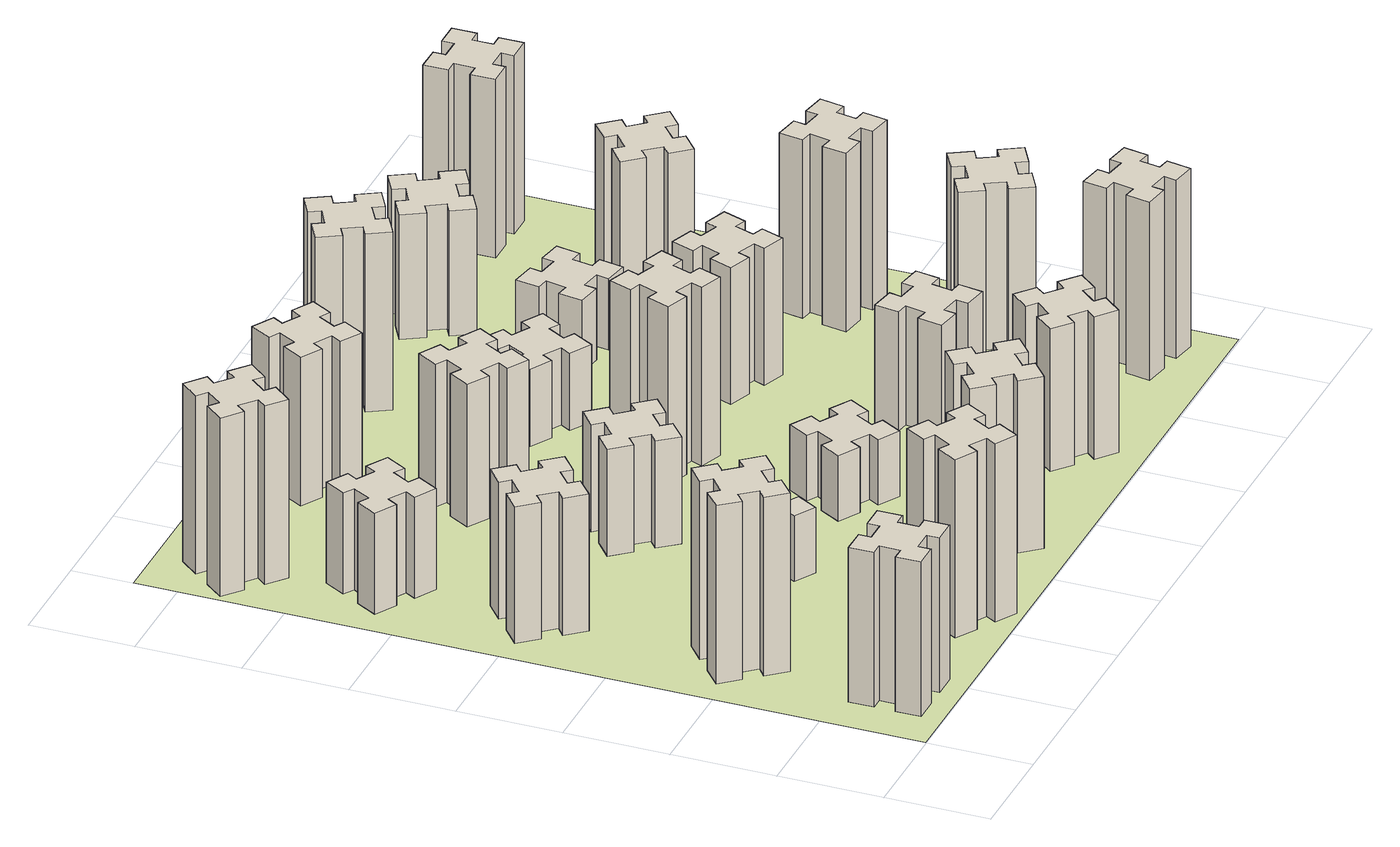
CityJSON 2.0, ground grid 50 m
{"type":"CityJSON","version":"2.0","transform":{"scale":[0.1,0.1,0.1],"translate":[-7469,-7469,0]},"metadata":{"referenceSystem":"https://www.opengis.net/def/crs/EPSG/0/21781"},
"CityObjects":{
"building1":{"type":"Building","attributes":{"class":"1000","function":"1000","usage":"1000","yearOfConstruction":2016,"roofType":"1000","measuredHeight":78,"storeysAboveGround":30,"storeysBelowGround":0},"geometry":[{"type":"Solid","lod":"1","boundaries":[[[[0,1,2,3,4,5,6,7,8,9,10,11,12,13,14,15,16,17,18,19]],[[17,16,20,21]],[[16,15,22,20]],[[15,14,23,22]],[[14,13,24,23]],[[13,12,25,24]],[[12,11,26,25]],[[11,10,27,26]],[[10,9,28,27]],[[9,8,29,28]],[[8,7,30,29]],[[7,6,31,30]],[[6,5,32,31]],[[5,4,33,32]],[[4,3,34,33]],[[3,2,35,34]],[[2,1,36,35]],[[1,0,37,36]],[[0,19,38,37]],[[19,18,39,38]],[[18,17,21,39]],[[24,25,26,27,28,29,30,31,32,33,34,35,36,37,38,39,21,20,22,23]]]]}]},
"building2":{"type":"Building","attributes":{"class":"1000","function":"1000","usage":"1000","yearOfConstruction":2016,"roofType":"1000","measuredHeight":90,"storeysAboveGround":30,"storeysBelowGround":0},"geometry":[{"type":"Solid","lod":"1","boundaries":[[[[40,41,42,43,44,45,46,47,48,49,50,51,52,53,54,55,56,57,58,59]],[[57,56,60,61]],[[56,55,62,60]],[[55,54,63,62]],[[54,53,64,63]],[[53,52,65,64]],[[52,51,66,65]],[[51,50,67,66]],[[50,49,68,67]],[[49,48,69,68]],[[48,47,70,69]],[[47,46,71,70]],[[46,45,72,71]],[[45,44,73,72]],[[44,43,74,73]],[[43,42,75,74]],[[42,41,76,75]],[[41,40,77,76]],[[40,59,78,77]],[[59,58,79,78]],[[58,57,61,79]],[[64,65,66,67,68,69,70,71,72,73,74,75,76,77,78,79,61,60,62,63]]]]}]},
"building3":{"type":"Building","attributes":{"class":"1000","function":"1000","usage":"1000","yearOfConstruction":2016,"roofType":"1000","measuredHeight":69,"storeysAboveGround":30,"storeysBelowGround":0},"geometry":[{"type":"Solid","lod":"1","boundaries":[[[[80,81,82,83,84,85,86,87,88,89,90,91,92,93,94,95,96,97,98,99]],[[97,96,100,101]],[[96,95,102,100]],[[95,94,103,102]],[[94,93,104,103]],[[93,92,105,104]],[[92,91,106,105]],[[91,90,107,106]],[[90,89,108,107]],[[89,88,109,108]],[[88,87,110,109]],[[87,86,111,110]],[[86,85,112,111]],[[85,84,113,112]],[[84,83,114,113]],[[83,82,115,114]],[[82,81,116,115]],[[81,80,117,116]],[[80,99,118,117]],[[99,98,119,118]],[[98,97,101,119]],[[104,105,106,107,108,109,110,111,112,113,114,115,116,117,118,119,101,100,102,103]]]]}]},
"building4":{"type":"Building","attributes":{"class":"1000","function":"1000","usage":"1000","yearOfConstruction":2016,"roofType":"1000","measuredHeight":51,"storeysAboveGround":30,"storeysBelowGround":0},"geometry":[{"type":"Solid","lod":"1","boundaries":[[[[120,121,122,123,124,125,126,127,128,129,130,131,132,133,134,135,136,137,138,139]],[[137,136,140,141]],[[136,135,142,140]],[[135,134,143,142]],[[134,133,144,143]],[[133,132,145,144]],[[132,131,146,145]],[[131,130,147,146]],[[130,129,148,147]],[[129,128,149,148]],[[128,127,150,149]],[[127,126,151,150]],[[126,125,152,151]],[[125,124,153,152]],[[124,123,154,153]],[[123,122,155,154]],[[122,121,156,155]],[[121,120,157,156]],[[120,139,158,157]],[[139,138,159,158]],[[138,137,141,159]],[[144,145,146,147,148,149,150,151,152,153,154,155,156,157,158,159,141,140,142,143]]]]}]},
"building5":{"type":"Building","attributes":{"class":"1000","function":"1000","usage":"1000","yearOfConstruction":2016,"roofType":"1000","measuredHeight":90,"storeysAboveGround":30,"storeysBelowGround":0},"geometry":[{"type":"Solid","lod":"1","boundaries":[[[[160,161,162,163,164,165,166,167,168,169,170,171,172,173,174,175,176,177,178,179]],[[177,176,180,181]],[[176,175,182,180]],[[175,174,183,182]],[[174,173,184,183]],[[173,172,185,184]],[[172,171,186,185]],[[171,170,187,186]],[[170,169,188,187]],[[169,168,189,188]],[[168,167,190,189]],[[167,166,191,190]],[[166,165,192,191]],[[165,164,193,192]],[[164,163,194,193]],[[163,162,195,194]],[[162,161,196,195]],[[161,160,197,196]],[[160,179,198,197]],[[179,178,199,198]],[[178,177,181,199]],[[184,185,186,187,188,189,190,191,192,193,194,195,196,197,198,199,181,180,182,183]]]]}]},
"building6":{"type":"Building","attributes":{"class":"1000","function":"1000","usage":"1000","yearOfConstruction":2016,"roofType":"1000","measuredHeight":90,"storeysAboveGround":30,"storeysBelowGround":0},"geometry":[{"type":"Solid","lod":"1","boundaries":[[[[200,201,202,203,204,205,206,207,208,209,210,211,212,213,214,215,216,217,218,219]],[[217,216,220,221]],[[216,215,222,220]],[[215,214,223,222]],[[214,213,224,223]],[[213,212,225,224]],[[212,211,226,225]],[[211,210,227,226]],[[210,209,228,227]],[[209,208,229,228]],[[208,207,230,229]],[[207,206,231,230]],[[206,205,232,231]],[[205,204,233,232]],[[204,203,234,233]],[[203,202,235,234]],[[202,201,236,235]],[[201,200,237,236]],[[200,219,238,237]],[[219,218,239,238]],[[218,217,221,239]],[[224,225,226,227,228,229,230,231,232,233,234,235,236,237,238,239,221,220,222,223]]]]}]},
"building7":{"type":"Building","attributes":{"class":"1000","function":"1000","usage":"1000","yearOfConstruction":2016,"roofType":"1000","measuredHeight":33,"storeysAboveGround":30,"storeysBelowGround":0},"geometry":[{"type":"Solid","lod":"1","boundaries":[[[[240,241,242,243,244,245,246,247,248,249,250,251,252,253,254,255,256,257,258,259]],[[257,256,260,261]],[[256,255,262,260]],[[255,254,263,262]],[[254,253,264,263]],[[253,252,265,264]],[[252,251,266,265]],[[251,250,267,266]],[[250,249,268,267]],[[249,248,269,268]],[[248,247,270,269]],[[247,246,271,270]],[[246,245,272,271]],[[245,244,273,272]],[[244,243,274,273]],[[243,242,275,274]],[[242,241,276,275]],[[241,240,277,276]],[[240,259,278,277]],[[259,258,279,278]],[[258,257,261,279]],[[264,265,266,267,268,269,270,271,272,273,274,275,276,277,278,279,261,260,262,263]]]]}]},
"building8":{"type":"Building","attributes":{"class":"1000","function":"1000","usage":"1000","yearOfConstruction":2016,"roofType":"1000","measuredHeight":54,"storeysAboveGround":30,"storeysBelowGround":0},"geometry":[{"type":"Solid","lod":"1","boundaries":[[[[280,281,282,283,284,285,286,287,288,289,290,291,292,293,294,295,296,297,298,299]],[[297,296,300,301]],[[296,295,302,300]],[[295,294,303,302]],[[294,293,304,303]],[[293,292,305,304]],[[292,291,306,305]],[[291,290,307,306]],[[290,289,308,307]],[[289,288,309,308]],[[288,287,310,309]],[[287,286,311,310]],[[286,285,312,311]],[[285,284,313,312]],[[284,283,314,313]],[[283,282,315,314]],[[282,281,316,315]],[[281,280,317,316]],[[280,299,318,317]],[[299,298,319,318]],[[298,297,301,319]],[[304,305,306,307,308,309,310,311,312,313,314,315,316,317,318,319,301,300,302,303]]]]}]},
"building9":{"type":"Building","attributes":{"class":"1000","function":"1000","usage":"1000","yearOfConstruction":2016,"roofType":"1000","measuredHeight":87,"storeysAboveGround":30,"storeysBelowGround":0},"geometry":[{"type":"Solid","lod":"1","boundaries":[[[[320,321,322,323,324,325,326,327,328,329,330,331,332,333,334,335,336,337,338,339]],[[337,336,340,341]],[[336,335,342,340]],[[335,334,343,342]],[[334,333,344,343]],[[333,332,345,344]],[[332,331,346,345]],[[331,330,347,346]],[[330,329,348,347]],[[329,328,349,348]],[[328,327,350,349]],[[327,326,351,350]],[[326,325,352,351]],[[325,324,353,352]],[[324,323,354,353]],[[323,322,355,354]],[[322,321,356,355]],[[321,320,357,356]],[[320,339,358,357]],[[339,338,359,358]],[[338,337,341,359]],[[344,345,346,347,348,349,350,351,352,353,354,355,356,357,358,359,341,340,342,343]]]]}]},
"building10":{"type":"Building","attributes":{"class":"1000","function":"1000","usage":"1000","yearOfConstruction":2016,"roofType":"1000","measuredHeight":72,"storeysAboveGround":30,"storeysBelowGround":0},"geometry":[{"type":"Solid","lod":"1","boundaries":[[[[360,361,362,363,364,365,366,367,368,369,370,371,372,373,374,375,376,377,378,379]],[[377,376,380,381]],[[376,375,382,380]],[[375,374,383,382]],[[374,373,384,383]],[[373,372,385,384]],[[372,371,386,385]],[[371,370,387,386]],[[370,369,388,387]],[[369,368,389,388]],[[368,367,390,389]],[[367,366,391,390]],[[366,365,392,391]],[[365,364,393,392]],[[364,363,394,393]],[[363,362,395,394]],[[362,361,396,395]],[[361,360,397,396]],[[360,379,398,397]],[[379,378,399,398]],[[378,377,381,399]],[[384,385,386,387,388,389,390,391,392,393,394,395,396,397,398,399,381,380,382,383]]]]}]},
"building11":{"type":"Building","attributes":{"class":"1000","function":"1000","usage":"1000","yearOfConstruction":2016,"roofType":"1000","measuredHeight":75,"storeysAboveGround":30,"storeysBelowGround":0},"geometry":[{"type":"Solid","lod":"1","boundaries":[[[[400,401,402,403,404,405,406,407,408,409,410,411,412,413,414,415,416,417,418,419]],[[417,416,420,421]],[[416,415,422,420]],[[415,414,423,422]],[[414,413,424,423]],[[413,412,425,424]],[[412,411,426,425]],[[411,410,427,426]],[[410,409,428,427]],[[409,408,429,428]],[[408,407,430,429]],[[407,406,431,430]],[[406,405,432,431]],[[405,404,433,432]],[[404,403,434,433]],[[403,402,435,434]],[[402,401,436,435]],[[401,400,437,436]],[[400,419,438,437]],[[419,418,439,438]],[[418,417,421,439]],[[424,425,426,427,428,429,430,431,432,433,434,435,436,437,438,439,421,420,422,423]]]]}]},
"building12":{"type":"Building","attributes":{"class":"1000","function":"1000","usage":"1000","yearOfConstruction":2016,"roofType":"1000","measuredHeight":33,"storeysAboveGround":30,"storeysBelowGround":0},"geometry":[{"type":"Solid","lod":"1","boundaries":[[[[440,441,442,443,444,445,446,447,448,449,450,451,452,453,454,455,456,457,458,459]],[[457,456,460,461]],[[456,455,462,460]],[[455,454,463,462]],[[454,453,464,463]],[[453,452,465,464]],[[452,451,466,465]],[[451,450,467,466]],[[450,449,468,467]],[[449,448,469,468]],[[448,447,470,469]],[[447,446,471,470]],[[446,445,472,471]],[[445,444,473,472]],[[444,443,474,473]],[[443,442,475,474]],[[442,441,476,475]],[[441,440,477,476]],[[440,459,478,477]],[[459,458,479,478]],[[458,457,461,479]],[[464,465,466,467,468,469,470,471,472,473,474,475,476,477,478,479,461,460,462,463]]]]}]},
"building13":{"type":"Building","attributes":{"class":"1000","function":"1000","usage":"1000","yearOfConstruction":2016,"roofType":"1000","measuredHeight":90,"storeysAboveGround":30,"storeysBelowGround":0},"geometry":[{"type":"Solid","lod":"1","boundaries":[[[[480,481,482,483,484,485,486,487,488,489,490,491,492,493,494,495,496,497,498,499]],[[497,496,500,501]],[[496,495,502,500]],[[495,494,503,502]],[[494,493,504,503]],[[493,492,505,504]],[[492,491,506,505]],[[491,490,507,506]],[[490,489,508,507]],[[489,488,509,508]],[[488,487,510,509]],[[487,486,511,510]],[[486,485,512,511]],[[485,484,513,512]],[[484,483,514,513]],[[483,482,515,514]],[[482,481,516,515]],[[481,480,517,516]],[[480,499,518,517]],[[499,498,519,518]],[[498,497,501,519]],[[504,505,506,507,508,509,510,511,512,513,514,515,516,517,518,519,501,500,502,503]]]]}]},
"building14":{"type":"Building","attributes":{"class":"1000","function":"1000","usage":"1000","yearOfConstruction":2016,"roofType":"1000","measuredHeight":72,"storeysAboveGround":30,"storeysBelowGround":0},"geometry":[{"type":"Solid","lod":"1","boundaries":[[[[520,521,522,523,524,525,526,527,528,529,530,531,532,533,534,535,536,537,538,539]],[[537,536,540,541]],[[536,535,542,540]],[[535,534,543,542]],[[534,533,544,543]],[[533,532,545,544]],[[532,531,546,545]],[[531,530,547,546]],[[530,529,548,547]],[[529,528,549,548]],[[528,527,550,549]],[[527,526,551,550]],[[526,525,552,551]],[[525,524,553,552]],[[524,523,554,553]],[[523,522,555,554]],[[522,521,556,555]],[[521,520,557,556]],[[520,539,558,557]],[[539,538,559,558]],[[538,537,541,559]],[[544,545,546,547,548,549,550,551,552,553,554,555,556,557,558,559,541,540,542,543]]]]}]},
"building15":{"type":"Building","attributes":{"class":"1000","function":"1000","usage":"1000","yearOfConstruction":2016,"roofType":"1000","measuredHeight":39,"storeysAboveGround":30,"storeysBelowGround":0},"geometry":[{"type":"Solid","lod":"1","boundaries":[[[[560,561,562,563,564,565,566,567,568,569,570,571,572,573,574,575,576,577,578,579]],[[577,576,580,581]],[[576,575,582,580]],[[575,574,583,582]],[[574,573,584,583]],[[573,572,585,584]],[[572,571,586,585]],[[571,570,587,586]],[[570,569,588,587]],[[569,568,589,588]],[[568,567,590,589]],[[567,566,591,590]],[[566,565,592,591]],[[565,564,593,592]],[[564,563,594,593]],[[563,562,595,594]],[[562,561,596,595]],[[561,560,597,596]],[[560,579,598,597]],[[579,578,599,598]],[[578,577,581,599]],[[584,585,586,587,588,589,590,591,592,593,594,595,596,597,598,599,581,580,582,583]]]]}]},
"building16":{"type":"Building","attributes":{"class":"1000","function":"1000","usage":"1000","yearOfConstruction":2016,"roofType":"1000","measuredHeight":90,"storeysAboveGround":30,"storeysBelowGround":0},"geometry":[{"type":"Solid","lod":"1","boundaries":[[[[600,601,602,603,604,605,606,607,608,609,610,611,612,613,614,615,616,617,618,619]],[[617,616,620,621]],[[616,615,622,620]],[[615,614,623,622]],[[614,613,624,623]],[[613,612,625,624]],[[612,611,626,625]],[[611,610,627,626]],[[610,609,628,627]],[[609,608,629,628]],[[608,607,630,629]],[[607,606,631,630]],[[606,605,632,631]],[[605,604,633,632]],[[604,603,634,633]],[[603,602,635,634]],[[602,601,636,635]],[[601,600,637,636]],[[600,619,638,637]],[[619,618,639,638]],[[618,617,621,639]],[[624,625,626,627,628,629,630,631,632,633,634,635,636,637,638,639,621,620,622,623]]]]}]},
"building17":{"type":"Building","attributes":{"class":"1000","function":"1000","usage":"1000","yearOfConstruction":2016,"roofType":"1000","measuredHeight":60,"storeysAboveGround":30,"storeysBelowGround":0},"geometry":[{"type":"Solid","lod":"1","boundaries":[[[[640,641,642,643,644,645,646,647,648,649,650,651,652,653,654,655,656,657,658,659]],[[657,656,660,661]],[[656,655,662,660]],[[655,654,663,662]],[[654,653,664,663]],[[653,652,665,664]],[[652,651,666,665]],[[651,650,667,666]],[[650,649,668,667]],[[649,648,669,668]],[[648,647,670,669]],[[647,646,671,670]],[[646,645,672,671]],[[645,644,673,672]],[[644,643,674,673]],[[643,642,675,674]],[[642,641,676,675]],[[641,640,677,676]],[[640,659,678,677]],[[659,658,679,678]],[[658,657,661,679]],[[664,665,666,667,668,669,670,671,672,673,674,675,676,677,678,679,661,660,662,663]]]]}]},
"building18":{"type":"Building","attributes":{"class":"1000","function":"1000","usage":"1000","yearOfConstruction":2016,"roofType":"1000","measuredHeight":69,"storeysAboveGround":30,"storeysBelowGround":0},"geometry":[{"type":"Solid","lod":"1","boundaries":[[[[680,681,682,683,684,685,686,687,688,689,690,691,692,693,694,695,696,697,698,699]],[[697,696,700,701]],[[696,695,702,700]],[[695,694,703,702]],[[694,693,704,703]],[[693,692,705,704]],[[692,691,706,705]],[[691,690,707,706]],[[690,689,708,707]],[[689,688,709,708]],[[688,687,710,709]],[[687,686,711,710]],[[686,685,712,711]],[[685,684,713,712]],[[684,683,714,713]],[[683,682,715,714]],[[682,681,716,715]],[[681,680,717,716]],[[680,699,718,717]],[[699,698,719,718]],[[698,697,701,719]],[[704,705,706,707,708,709,710,711,712,713,714,715,716,717,718,719,701,700,702,703]]]]}]},
"building19":{"type":"Building","attributes":{"class":"1000","function":"1000","usage":"1000","yearOfConstruction":2016,"roofType":"1000","measuredHeight":36,"storeysAboveGround":30,"storeysBelowGround":0},"geometry":[{"type":"Solid","lod":"1","boundaries":[[[[720,721,722,723,724,725,726,727,728,729,730,731,732,733,734,735,736,737,738,739]],[[737,736,740,741]],[[736,735,742,740]],[[735,734,743,742]],[[734,733,744,743]],[[733,732,745,744]],[[732,731,746,745]],[[731,730,747,746]],[[730,729,748,747]],[[729,728,749,748]],[[728,727,750,749]],[[727,726,751,750]],[[726,725,752,751]],[[725,724,753,752]],[[724,723,754,753]],[[723,722,755,754]],[[722,721,756,755]],[[721,720,757,756]],[[720,739,758,757]],[[739,738,759,758]],[[738,737,741,759]],[[744,745,746,747,748,749,750,751,752,753,754,755,756,757,758,759,741,740,742,743]]]]}]},
"building20":{"type":"Building","attributes":{"class":"1000","function":"1000","usage":"1000","yearOfConstruction":2016,"roofType":"1000","measuredHeight":90,"storeysAboveGround":30,"storeysBelowGround":0},"geometry":[{"type":"Solid","lod":"1","boundaries":[[[[760,761,762,763,764,765,766,767,768,769,770,771,772,773,774,775,776,777,778,779]],[[777,776,780,781]],[[776,775,782,780]],[[775,774,783,782]],[[774,773,784,783]],[[773,772,785,784]],[[772,771,786,785]],[[771,770,787,786]],[[770,769,788,787]],[[769,768,789,788]],[[768,767,790,789]],[[767,766,791,790]],[[766,765,792,791]],[[765,764,793,792]],[[764,763,794,793]],[[763,762,795,794]],[[762,761,796,795]],[[761,760,797,796]],[[760,779,798,797]],[[779,778,799,798]],[[778,777,781,799]],[[784,785,786,787,788,789,790,791,792,793,794,795,796,797,798,799,781,780,782,783]]]]}]},
"building21":{"type":"Building","attributes":{"class":"1000","function":"1000","usage":"1000","yearOfConstruction":2016,"roofType":"1000","measuredHeight":63,"storeysAboveGround":30,"storeysBelowGround":0},"geometry":[{"type":"Solid","lod":"1","boundaries":[[[[800,801,802,803,804,805,806,807,808,809,810,811,812,813,814,815,816,817,818,819]],[[817,816,820,821]],[[816,815,822,820]],[[815,814,823,822]],[[814,813,824,823]],[[813,812,825,824]],[[812,811,826,825]],[[811,810,827,826]],[[810,809,828,827]],[[809,808,829,828]],[[808,807,830,829]],[[807,806,831,830]],[[806,805,832,831]],[[805,804,833,832]],[[804,803,834,833]],[[803,802,835,834]],[[802,801,836,835]],[[801,800,837,836]],[[800,819,838,837]],[[819,818,839,838]],[[818,817,821,839]],[[824,825,826,827,828,829,830,831,832,833,834,835,836,837,838,839,821,820,822,823]]]]}]},
"building22":{"type":"Building","attributes":{"class":"1000","function":"1000","usage":"1000","yearOfConstruction":2016,"roofType":"1000","measuredHeight":84,"storeysAboveGround":30,"storeysBelowGround":0},"geometry":[{"type":"Solid","lod":"1","boundaries":[[[[840,841,842,843,844,845,846,847,848,849,850,851,852,853,854,855,856,857,858,859]],[[857,856,860,861]],[[856,855,862,860]],[[855,854,863,862]],[[854,853,864,863]],[[853,852,865,864]],[[852,851,866,865]],[[851,850,867,866]],[[850,849,868,867]],[[849,848,869,868]],[[848,847,870,869]],[[847,846,871,870]],[[846,845,872,871]],[[845,844,873,872]],[[844,843,874,873]],[[843,842,875,874]],[[842,841,876,875]],[[841,840,877,876]],[[840,859,878,877]],[[859,858,879,878]],[[858,857,861,879]],[[864,865,866,867,868,869,870,871,872,873,874,875,876,877,878,879,861,860,862,863]]]]}]},
"building23":{"type":"Building","attributes":{"class":"1000","function":"1000","usage":"1000","yearOfConstruction":2016,"roofType":"1000","measuredHeight":90,"storeysAboveGround":30,"storeysBelowGround":0},"geometry":[{"type":"Solid","lod":"1","boundaries":[[[[880,881,882,883,884,885,886,887,888,889,890,891,892,893,894,895,896,897,898,899]],[[897,896,900,901]],[[896,895,902,900]],[[895,894,903,902]],[[894,893,904,903]],[[893,892,905,904]],[[892,891,906,905]],[[891,890,907,906]],[[890,889,908,907]],[[889,888,909,908]],[[888,887,910,909]],[[887,886,911,910]],[[886,885,912,911]],[[885,884,913,912]],[[884,883,914,913]],[[883,882,915,914]],[[882,881,916,915]],[[881,880,917,916]],[[880,899,918,917]],[[899,898,919,918]],[[898,897,901,919]],[[904,905,906,907,908,909,910,911,912,913,914,915,916,917,918,919,901,900,902,903]]]]}]},
"building24":{"type":"Building","attributes":{"class":"1000","function":"1000","usage":"1000","yearOfConstruction":2016,"roofType":"1000","measuredHeight":72,"storeysAboveGround":30,"storeysBelowGround":0},"geometry":[{"type":"Solid","lod":"1","boundaries":[[[[920,921,922,923,924,925,926,927,928,929,930,931,932,933,934,935,936,937,938,939]],[[937,936,940,941]],[[936,935,942,940]],[[935,934,943,942]],[[934,933,944,943]],[[933,932,945,944]],[[932,931,946,945]],[[931,930,947,946]],[[930,929,948,947]],[[929,928,949,948]],[[928,927,950,949]],[[927,926,951,950]],[[926,925,952,951]],[[925,924,953,952]],[[924,923,954,953]],[[923,922,955,954]],[[922,921,956,955]],[[921,920,957,956]],[[920,939,958,957]],[[939,938,959,958]],[[938,937,941,959]],[[944,945,946,947,948,949,950,951,952,953,954,955,956,957,958,959,941,940,942,943]]]]}]},
"building25":{"type":"Building","attributes":{"class":"1000","function":"1000","usage":"1000","yearOfConstruction":2016,"roofType":"1000","measuredHeight":90,"storeysAboveGround":30,"storeysBelowGround":0},"geometry":[{"type":"Solid","lod":"1","boundaries":[[[[960,961,962,963,964,965,966,967,968,969,970,971,972,973,974,975,976,977,978,979]],[[977,976,980,981]],[[976,975,982,980]],[[975,974,983,982]],[[974,973,984,983]],[[973,972,985,984]],[[972,971,986,985]],[[971,970,987,986]],[[970,969,988,987]],[[969,968,989,988]],[[968,967,990,989]],[[967,966,991,990]],[[966,965,992,991]],[[965,964,993,992]],[[964,963,994,993]],[[963,962,995,994]],[[962,961,996,995]],[[961,960,997,996]],[[960,979,998,997]],[[979,978,999,998]],[[978,977,981,999]],[[984,985,986,987,988,989,990,991,992,993,994,995,996,997,998,999,981,980,982,983]]]]}]},
"landuse1":{"type":"LandUse","attributes":{"name":"plot1","function":"1010"},"geometry":[{"type":"MultiSurface","lod":"1","boundaries":[[[1000,1001,1002,1003]]]}]}
},
"vertices":[
[265,325,0],[265,225,0],[205,225,0],[205,105,0],[325,105,0],[325,165,0],[425,165,0],[425,105,0],[545,105,0],[545,225,0],[485,225,0],[485,325,0],[545,325,0],[545,445,0],[425,445,0],[425,385,0],[325,385,0],[325,445,0],[205,445,0],[205,325,0],[325,385,780],[325,445,780],[425,385,780],[425,445,780],[545,445,780],[545,325,780],[485,325,780],[485,225,780],[545,225,780],[545,105,780],[425,105,780],[425,165,780],[325,165,780],[325,105,780],[205,105,780],[205,225,780],[265,225,780],[265,325,780],[205,325,780],[205,445,780],
[492,1048,0],[427,1124,0],[473,1163,0],[396,1255,0],[304,1178,0],[343,1132,0],[266,1067,0],[228,1113,0],[136,1036,0],[213,944,0],[259,983,0],[323,906,0],[277,868,0],[354,776,0],[446,853,0],[408,899,0],[484,963,0],[523,917,0],[615,994,0],[538,1086,0],[484,963,900],[523,917,900],[408,899,900],[446,853,900],[354,776,900],[277,868,900],[323,906,900],[259,983,900],[213,944,900],[136,1036,900],[228,1113,900],[266,1067,900],[343,1132,900],[304,1178,900],[396,1255,900],[473,1163,900],[427,1124,900],[492,1048,900],[538,1086,900],[615,994,900],
[492,1988,0],[427,2064,0],[473,2103,0],[396,2195,0],[304,2118,0],[343,2072,0],[266,2007,0],[228,2053,0],[136,1976,0],[213,1884,0],[259,1923,0],[323,1846,0],[277,1808,0],[354,1716,0],[446,1793,0],[408,1839,0],[484,1903,0],[523,1857,0],[615,1934,0],[538,2026,0],[484,1903,690],[523,1857,690],[408,1839,690],[446,1793,690],[354,1716,690],[277,1808,690],[323,1846,690],[259,1923,690],[213,1884,690],[136,1976,690],[228,2053,690],[266,2007,690],[343,2072,690],[304,2118,690],[396,2195,690],[473,2103,690],[427,2064,690],[492,1988,690],[538,2026,690],[615,1934,690],
[446,2597,0],[496,2684,0],[548,2654,0],[608,2758,0],[504,2818,0],[474,2766,0],[387,2816,0],[417,2868,0],[313,2928,0],[253,2824,0],[305,2794,0],[255,2707,0],[203,2737,0],[143,2633,0],[247,2573,0],[277,2625,0],[364,2575,0],[334,2523,0],[438,2463,0],[498,2567,0],[364,2575,510],[334,2523,510],[277,2625,510],[247,2573,510],[143,2633,510],[203,2737,510],[255,2707,510],[305,2794,510],[253,2824,510],[313,2928,510],[417,2868,510],[387,2816,510],[474,2766,510],[504,2818,510],[608,2758,510],[548,2654,510],[496,2684,510],[446,2597,510],[498,2567,510],[438,2463,510],
[1214,346,0],[1127,396,0],[1157,448,0],[1053,508,0],[993,404,0],[1045,374,0],[995,287,0],[943,317,0],[883,213,0],[987,153,0],[1017,205,0],[1104,155,0],[1074,103,0],[1178,43,0],[1238,147,0],[1186,177,0],[1236,264,0],[1288,234,0],[1348,338,0],[1244,398,0],[1236,264,900],[1288,234,900],[1186,177,900],[1238,147,900],[1178,43,900],[1074,103,900],[1104,155,900],[1017,205,900],[987,153,900],[883,213,900],[943,317,900],[995,287,900],[1045,374,900],[993,404,900],[1053,508,900],[1157,448,900],[1127,396,900],[1214,346,900],[1244,398,900],[1348,338,900],
[384,3387,0],[308,3452,0],[346,3498,0],[254,3575,0],[177,3483,0],[223,3444,0],[159,3368,0],[113,3406,0],[36,3314,0],[128,3237,0],[166,3283,0],[243,3219,0],[204,3173,0],[296,3096,0],[373,3188,0],[327,3226,0],[392,3303,0],[438,3264,0],[515,3356,0],[423,3433,0],[392,3303,900],[438,3264,900],[327,3226,900],[373,3188,900],[296,3096,900],[204,3173,900],[243,3219,900],[166,3283,900],[128,3237,900],[36,3314,900],[113,3406,900],[159,3368,900],[223,3444,900],[177,3483,900],[254,3575,900],[346,3498,900],[308,3452,900],[384,3387,900],[423,3433,900],[515,3356,900],
[1186,1117,0],[1236,1204,0],[1288,1174,0],[1348,1278,0],[1244,1338,0],[1214,1286,0],[1127,1336,0],[1157,1388,0],[1053,1448,0],[993,1344,0],[1045,1314,0],[995,1227,0],[943,1257,0],[883,1153,0],[987,1093,0],[1017,1145,0],[1104,1095,0],[1074,1043,0],[1178,983,0],[1238,1087,0],[1104,1095,330],[1074,1043,330],[1017,1145,330],[987,1093,330],[883,1153,330],[943,1257,330],[995,1227,330],[1045,1314,330],[993,1344,330],[1053,1448,330],[1157,1388,330],[1127,1336,330],[1214,1286,330],[1244,1338,330],[1348,1278,330],[1288,1174,330],[1236,1204,330],[1186,1117,330],[1238,1087,330],[1178,983,330],
[1183,1972,0],[1106,1907,0],[1068,1953,0],[976,1876,0],[1053,1784,0],[1099,1823,0],[1163,1746,0],[1117,1708,0],[1194,1616,0],[1286,1693,0],[1248,1739,0],[1324,1803,0],[1363,1757,0],[1455,1834,0],[1378,1926,0],[1332,1888,0],[1267,1964,0],[1313,2003,0],[1236,2095,0],[1144,2018,0],[1267,1964,540],[1313,2003,540],[1332,1888,540],[1378,1926,540],[1455,1834,540],[1363,1757,540],[1324,1803,540],[1248,1739,540],[1286,1693,540],[1194,1616,540],[1117,1708,540],[1163,1746,540],[1099,1823,540],[1053,1784,540],[976,1876,540],[1068,1953,540],[1106,1907,540],[1183,1972,540],[1144,2018,540],[1236,2095,540],
[1639,343,0],[1703,266,0],[1657,228,0],[1734,136,0],[1826,213,0],[1788,259,0],[1864,323,0],[1903,277,0],[1995,354,0],[1918,446,0],[1872,408,0],[1807,484,0],[1853,523,0],[1776,615,0],[1684,538,0],[1723,492,0],[1646,427,0],[1608,473,0],[1516,396,0],[1593,304,0],[1646,427,870],[1608,473,870],[1723,492,870],[1684,538,870],[1776,615,870],[1853,523,870],[1807,484,870],[1872,408,870],[1918,446,870],[1995,354,870],[1903,277,870],[1864,323,870],[1788,259,870],[1826,213,870],[1734,136,870],[1657,228,870],[1703,266,870],[1639,343,870],[1593,304,870],[1516,396,870],
[1314,2666,0],[1227,2716,0],[1257,2768,0],[1153,2828,0],[1093,2724,0],[1145,2694,0],[1095,2607,0],[1043,2637,0],[983,2533,0],[1087,2473,0],[1117,2525,0],[1204,2475,0],[1174,2423,0],[1278,2363,0],[1338,2467,0],[1286,2497,0],[1336,2584,0],[1388,2554,0],[1448,2658,0],[1344,2718,0],[1336,2584,720],[1388,2554,720],[1286,2497,720],[1338,2467,720],[1278,2363,720],[1174,2423,720],[1204,2475,720],[1117,2525,720],[1087,2473,720],[983,2533,720],[1043,2637,720],[1095,2607,720],[1145,2694,720],[1093,2724,720],[1153,2828,720],[1257,2768,720],[1227,2716,720],[1314,2666,720],[1344,2718,720],[1448,2658,720],
[1214,3406,0],[1127,3456,0],[1157,3508,0],[1053,3568,0],[993,3464,0],[1045,3434,0],[995,3347,0],[943,3377,0],[883,3273,0],[987,3213,0],[1017,3265,0],[1104,3215,0],[1074,3163,0],[1178,3103,0],[1238,3207,0],[1186,3237,0],[1236,3324,0],[1288,3294,0],[1348,3398,0],[1244,3458,0],[1236,3324,750],[1288,3294,750],[1186,3237,750],[1238,3207,750],[1178,3103,750],[1074,3163,750],[1104,3215,750],[1017,3265,750],[987,3213,750],[883,3273,750],[943,3377,750],[995,3347,750],[1045,3434,750],[993,3464,750],[1053,3568,750],[1157,3508,750],[1127,3456,750],[1214,3406,750],[1244,3458,750],[1348,3398,750],
[1757,1045,0],[1844,995,0],[1814,943,0],[1918,883,0],[1978,987,0],[1926,1017,0],[1976,1104,0],[2028,1074,0],[2088,1178,0],[1984,1238,0],[1954,1186,0],[1867,1236,0],[1897,1288,0],[1793,1348,0],[1733,1244,0],[1785,1214,0],[1735,1127,0],[1683,1157,0],[1623,1053,0],[1727,993,0],[1735,1127,330],[1683,1157,330],[1785,1214,330],[1733,1244,330],[1793,1348,330],[1897,1288,330],[1867,1236,330],[1954,1186,330],[1984,1238,330],[2088,1178,330],[2028,1074,330],[1976,1104,330],[1926,1017,330],[1978,987,330],[1918,883,330],[1814,943,330],[1844,995,330],[1757,1045,330],[1727,993,330],[1623,1053,330],
[1940,2042,0],[1846,2076,0],[1867,2132,0],[1754,2173,0],[1713,2060,0],[1769,2040,0],[1735,1946,0],[1679,1967,0],[1637,1854,0],[1750,1813,0],[1771,1869,0],[1865,1835,0],[1844,1779,0],[1957,1737,0],[1998,1850,0],[1942,1871,0],[1976,1965,0],[2032,1944,0],[2073,2057,0],[1960,2098,0],[1976,1965,900],[2032,1944,900],[1942,1871,900],[1998,1850,900],[1957,1737,900],[1844,1779,900],[1865,1835,900],[1771,1869,900],[1750,1813,900],[1637,1854,900],[1679,1967,900],[1735,1946,900],[1769,2040,900],[1713,2060,900],[1754,2173,900],[1867,2132,900],[1846,2076,900],[1940,2042,900],[1960,2098,900],[2073,2057,900],
[2486,323,0],[2563,259,0],[2524,213,0],[2616,136,0],[2693,228,0],[2647,266,0],[2712,343,0],[2758,304,0],[2835,396,0],[2743,473,0],[2704,427,0],[2628,492,0],[2666,538,0],[2574,615,0],[2497,523,0],[2543,484,0],[2479,408,0],[2433,446,0],[2356,354,0],[2448,277,0],[2479,408,720],[2433,446,720],[2543,484,720],[2497,523,720],[2574,615,720],[2666,538,720],[2628,492,720],[2704,427,720],[2743,473,720],[2835,396,720],[2758,304,720],[2712,343,720],[2647,266,720],[2693,228,720],[2616,136,720],[2524,213,720],[2563,259,720],[2486,323,720],[2448,277,720],[2356,354,720],
[2026,2497,0],[2076,2584,0],[2128,2554,0],[2188,2658,0],[2084,2718,0],[2054,2666,0],[1967,2716,0],[1997,2768,0],[1893,2828,0],[1833,2724,0],[1885,2694,0],[1835,2607,0],[1783,2637,0],[1723,2533,0],[1827,2473,0],[1857,2525,0],[1944,2475,0],[1914,2423,0],[2018,2363,0],[2078,2467,0],[1944,2475,390],[1914,2423,390],[1857,2525,390],[1827,2473,390],[1723,2533,390],[1783,2637,390],[1835,2607,390],[1885,2694,390],[1833,2724,390],[1893,2828,390],[1997,2768,390],[1967,2716,390],[2054,2666,390],[2084,2718,390],[2188,2658,390],[2128,2554,390],[2076,2584,390],[2026,2497,390],[2078,2467,390],[2018,2363,390],
[1844,3556,0],[1757,3506,0],[1727,3558,0],[1623,3498,0],[1683,3394,0],[1735,3424,0],[1785,3337,0],[1733,3307,0],[1793,3203,0],[1897,3263,0],[1867,3315,0],[1954,3365,0],[1984,3313,0],[2088,3373,0],[2028,3477,0],[1976,3447,0],[1926,3534,0],[1978,3564,0],[1918,3668,0],[1814,3608,0],[1926,3534,900],[1978,3564,900],[1976,3447,900],[2028,3477,900],[2088,3373,900],[1984,3313,900],[1954,3365,900],[1867,3315,900],[1897,3263,900],[1793,3203,900],[1733,3307,900],[1785,3337,900],[1735,3424,900],[1683,3394,900],[1623,3498,900],[1727,3558,900],[1757,3506,900],[1844,3556,900],[1814,3608,900],[1918,3668,900],
[2496,1084,0],[2478,985,0],[2419,996,0],[2398,877,0],[2517,857,0],[2527,916,0],[2625,898,0],[2615,839,0],[2733,818,0],[2754,937,0],[2695,947,0],[2712,1045,0],[2771,1035,0],[2792,1153,0],[2674,1174,0],[2664,1115,0],[2565,1132,0],[2576,1191,0],[2457,1212,0],[2437,1094,0],[2565,1132,600],[2576,1191,600],[2664,1115,600],[2674,1174,600],[2792,1153,600],[2771,1035,600],[2712,1045,600],[2695,947,600],[2754,937,600],[2733,818,600],[2615,839,600],[2625,898,600],[2527,916,600],[2517,857,600],[2398,877,600],[2419,996,600],[2478,985,600],[2496,1084,600],[2437,1094,600],[2457,1212,600],
[2682,1871,0],[2716,1965,0],[2772,1944,0],[2813,2057,0],[2700,2098,0],[2680,2042,0],[2586,2076,0],[2607,2132,0],[2494,2173,0],[2453,2060,0],[2509,2040,0],[2475,1946,0],[2419,1967,0],[2377,1854,0],[2490,1813,0],[2511,1869,0],[2605,1835,0],[2584,1779,0],[2697,1737,0],[2738,1850,0],[2605,1835,690],[2584,1779,690],[2511,1869,690],[2490,1813,690],[2377,1854,690],[2419,1967,690],[2475,1946,690],[2509,2040,690],[2453,2060,690],[2494,2173,690],[2607,2132,690],[2586,2076,690],[2680,2042,690],[2700,2098,690],[2813,2057,690],[2772,1944,690],[2716,1965,690],[2682,1871,690],[2738,1850,690],[2697,1737,690],
[2664,2795,0],[2565,2812,0],[2576,2871,0],[2457,2892,0],[2437,2774,0],[2496,2764,0],[2478,2665,0],[2419,2676,0],[2398,2557,0],[2517,2537,0],[2527,2596,0],[2625,2578,0],[2615,2519,0],[2733,2498,0],[2754,2617,0],[2695,2627,0],[2712,2725,0],[2771,2715,0],[2792,2833,0],[2674,2854,0],[2712,2725,360],[2771,2715,360],[2695,2627,360],[2754,2617,360],[2733,2498,360],[2615,2519,360],[2625,2578,360],[2527,2596,360],[2517,2537,360],[2398,2557,360],[2419,2676,360],[2478,2665,360],[2496,2764,360],[2437,2774,360],[2457,2892,360],[2576,2871,360],[2565,2812,360],[2664,2795,360],[2674,2854,360],[2792,2833,360],
[3504,475,0],[3405,492,0],[3416,551,0],[3297,572,0],[3277,454,0],[3336,444,0],[3318,345,0],[3259,356,0],[3238,237,0],[3357,217,0],[3367,276,0],[3465,258,0],[3455,199,0],[3573,178,0],[3594,297,0],[3535,307,0],[3552,405,0],[3611,395,0],[3632,513,0],[3514,534,0],[3552,405,900],[3611,395,900],[3535,307,900],[3594,297,900],[3573,178,900],[3455,199,900],[3465,258,900],[3367,276,900],[3357,217,900],[3238,237,900],[3259,356,900],[3318,345,900],[3336,444,900],[3277,454,900],[3297,572,900],[3416,551,900],[3405,492,900],[3504,475,900],[3514,534,900],[3632,513,900],
[2475,3324,0],[2525,3237,0],[2473,3207,0],[2533,3103,0],[2637,3163,0],[2607,3215,0],[2694,3265,0],[2724,3213,0],[2828,3273,0],[2768,3377,0],[2716,3347,0],[2666,3434,0],[2718,3464,0],[2658,3568,0],[2554,3508,0],[2584,3456,0],[2497,3406,0],[2467,3458,0],[2363,3398,0],[2423,3294,0],[2497,3406,630],[2467,3458,630],[2584,3456,630],[2554,3508,630],[2658,3568,630],[2718,3464,630],[2666,3434,630],[2716,3347,630],[2768,3377,630],[2828,3273,630],[2724,3213,630],[2694,3265,630],[2607,3215,630],[2637,3163,630],[2533,3103,630],[2473,3207,630],[2525,3237,630],[2475,3324,630],[2423,3294,630],[2363,3398,630],
[3215,1004,0],[3265,917,0],[3213,887,0],[3273,783,0],[3377,843,0],[3347,895,0],[3434,945,0],[3464,893,0],[3568,953,0],[3508,1057,0],[3456,1027,0],[3406,1114,0],[3458,1144,0],[3398,1248,0],[3294,1188,0],[3324,1136,0],[3237,1086,0],[3207,1138,0],[3103,1078,0],[3163,974,0],[3237,1086,840],[3207,1138,840],[3324,1136,840],[3294,1188,840],[3398,1248,840],[3458,1144,840],[3406,1114,840],[3456,1027,840],[3508,1057,840],[3568,953,840],[3464,893,840],[3434,945,840],[3347,895,840],[3377,843,840],[3273,783,840],[3213,887,840],[3265,917,840],[3215,1004,840],[3163,974,840],[3103,1078,840],
[3267,1656,0],[3365,1638,0],[3355,1579,0],[3473,1558,0],[3494,1677,0],[3435,1687,0],[3452,1785,0],[3511,1775,0],[3532,1893,0],[3414,1914,0],[3404,1855,0],[3305,1872,0],[3316,1931,0],[3197,1952,0],[3177,1834,0],[3236,1824,0],[3218,1725,0],[3159,1736,0],[3138,1617,0],[3257,1597,0],[3218,1725,900],[3159,1736,900],[3236,1824,900],[3177,1834,900],[3197,1952,900],[3316,1931,900],[3305,1872,900],[3404,1855,900],[3414,1914,900],[3532,1893,900],[3511,1775,900],[3452,1785,900],[3435,1687,900],[3494,1677,900],[3473,1558,900],[3355,1579,900],[3365,1638,900],[3267,1656,900],[3257,1597,900],[3138,1617,900],
[3119,2563,0],[3183,2486,0],[3137,2448,0],[3214,2356,0],[3306,2433,0],[3268,2479,0],[3344,2543,0],[3383,2497,0],[3475,2574,0],[3398,2666,0],[3352,2628,0],[3287,2704,0],[3333,2743,0],[3256,2835,0],[3164,2758,0],[3203,2712,0],[3126,2647,0],[3088,2693,0],[2996,2616,0],[3073,2524,0],[3126,2647,720],[3088,2693,720],[3203,2712,720],[3164,2758,720],[3256,2835,720],[3333,2743,720],[3287,2704,720],[3352,2628,720],[3398,2666,720],[3475,2574,720],[3383,2497,720],[3344,2543,720],[3268,2479,720],[3306,2433,720],[3214,2356,720],[3137,2448,720],[3183,2486,720],[3119,2563,720],[3073,2524,720],[2996,2616,720],
[3285,3325,0],[3385,3325,0],[3385,3265,0],[3505,3265,0],[3505,3385,0],[3445,3385,0],[3445,3485,0],[3505,3485,0],[3505,3605,0],[3385,3605,0],[3385,3545,0],[3285,3545,0],[3285,3605,0],[3165,3605,0],[3165,3485,0],[3225,3485,0],[3225,3385,0],[3165,3385,0],[3165,3265,0],[3285,3265,0],[3225,3385,900],[3165,3385,900],[3225,3485,900],[3165,3485,900],[3165,3605,900],[3285,3605,900],[3285,3545,900],[3385,3545,900],[3385,3605,900],[3505,3605,900],[3505,3485,900],[3445,3485,900],[3445,3385,900],[3505,3385,900],[3505,3265,900],[3385,3265,900],[3385,3325,900],[3285,3325,900],[3285,3265,900],[3165,3265,900],
[5,3705,0],[3705,3705,0],[3705,5,0],[5,5,0]
]}
